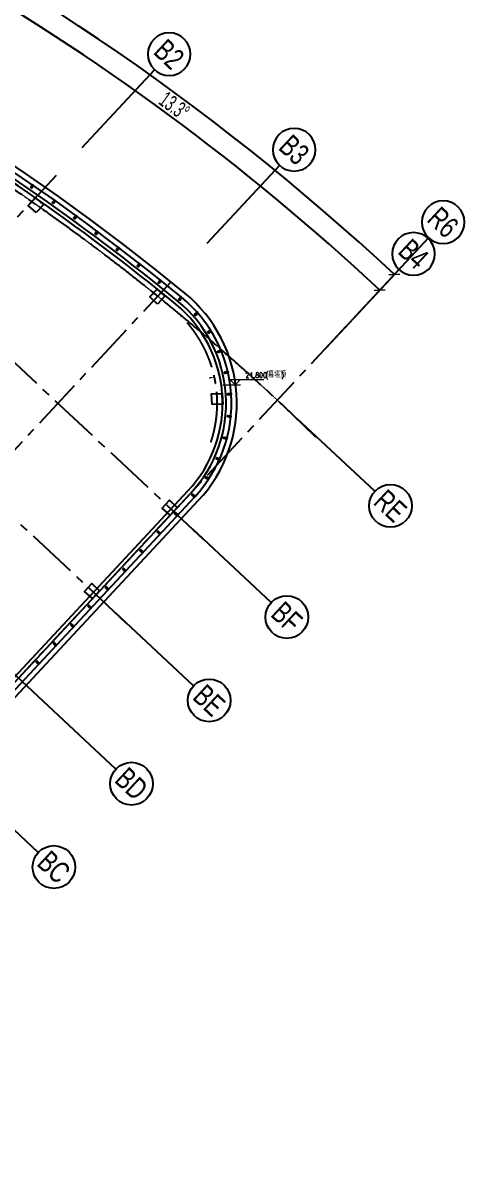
# Model space of a CAD drawing. Extents: x 138868 to 1251000, y -188972 to 132579.
# Drawn here: x 989172 to 1014500, y 31586 to 95427 of the extents above; entities that cross this region are included whole.
import ezdxf
from ezdxf.enums import TextEntityAlignment as Align

# ---------------------------------------------------------------- set-up
doc = ezdxf.new("R2010")
doc.units = 0
doc.linetypes.add('CENTER2', pattern=[28.575, 19.05, -3.175, 3.175, -3.175])
doc.linetypes.add('DASHDOT', pattern=[1, 0.5, -0.25, 0, -0.25])
doc.layers.get('0').update_dxf_attribs({"color": 8})
doc.layers.get('Defpoints').update_dxf_attribs({"color": 8})
for name, color, linetype in [('#幕墙线-平面', 8, 'Continuous'), ('#标注', 8, 'Continuous'), ('#轴线', 8, 'CENTER2'), ('A-FLOR-UNDR', 8, 'Continuous')]:
    doc.layers.add(name, color=color, linetype=linetype)
for name, color, linetype, lineweight in [('DIM_ELEV', 8, 'Continuous', 5), ('DOTE', 8, 'DASHDOT', 5), ('PUB_DIM', 8, 'Continuous', 5), ('PUB_TEXT', 8, 'Continuous', 5)]:
    doc.layers.add(name, color=color, linetype=linetype, lineweight=lineweight)
doc.styles.add('_TCH_DIM', font='SIMPLEX', dxfattribs={"bigfont": 'GBCBIG'})
doc.styles.add('JHZX', font='jrs.shx', dxfattribs={"width": 0.6, "bigfont": 'jhz.shx'})
doc.dimstyles.new('JZBZ-300', dxfattribs={"dimscale": 300, "dimtxt": 3, "dimasz": 1.5, "dimexe": 1, "dimexo": 1, "dimgap": 0.5, "dimtad": 1, "dimdec": 0, "dimdsep": 46, "dimtxsty": 'JHZX', "dimblk1": 'ARCHTICK', "dimblk2": 'ARCHTICK', "dimsah": 1, "dimcen": 0, "dimclrd": 1, "dimclre": 1, "dimclrt": 2, "dimadec": 1, "dimazin": 2, "dimtfac": 1, "dimtdec": 0, "dimtix": 1, "dimtmove": 0, "dimatfit": 3, "dimfxl": 1, "dimtolj": 1, "dimlwd": -1, "dimlwe": -1, "dimarcsym": 1})

# ---------------------------------------------------------------- blocks, each defined once
blk = doc.blocks.new('*U3167')
blk.add_line((20, 0), (0, 0))
blk.add_circle((24, 0), 4)
at = {"style": 'JHZX', "width": 0.75}
blk.add_attdef('AXES', text='', height=4, dxfattribs=at).set_placement((24, 0), align=Align.MIDDLE_CENTER)
blk = doc.blocks.new('*U3166')
blk.add_line((0, -20), (0, 0))
blk.add_circle((0, -24), 4)
at = {"style": 'JHZX', "width": 0.75}
blk.add_attdef('AXES', text='', height=4, dxfattribs=at).set_placement((0, -24), align=Align.MIDDLE_CENTER)
blk = doc.blocks.new('_ARCHTICK')
at = {"color": 0, "linetype": 'ByBlock', "const_width": 0.15}
blk.add_lwpolyline([(-0.5, -0.5), (0.5, 0.5)], dxfattribs=at)
blk = doc.blocks.new('*D3321')
at = {"layer": '#标注', "ltscale": 300, "transparency": 16777216}
for p, q in [((856191, 99692), (854994, 101944)), ((1008530, 79636), (1010269, 81501))]:
    blk.add_line(p, q, dxfattribs=at)
blk.add_arc((918302, -17122), 134550, 47, 118, dxfattribs=at)
at = {"layer": 'Defpoints', "color": 0, "ltscale": 300, "transparency": 16777216}
for p in [(962847, 109841), (856332, 99427), (1008326, 79417), (918302, -17122)]:
    blk.add_point(p, dxfattribs=at)
at = {"layer": '#标注', "ltscale": 300, "transparency": 16777216, "xscale": 450, "yscale": 450, "zscale": 450}
for p, rotation in [((855135, 101679), 207.9999999999995), ((1010065, 81282), 316.9999999936651)]:
    blk.add_blockref('_ARCHTICK', p, dxfattribs=dict(at, rotation=rotation))
at = {"layer": '#标注', "ltscale": 300, "transparency": 16777216, "insert": (935943, 116872), "char_height": 900, "attachment_point": 5, "rotation": 352.5, "style": 'JHZX'}
blk.add_mtext('\\A1;71°', dxfattribs=at)
blk = doc.blocks.new('*D3322')
at = {"layer": '#标注', "ltscale": 300, "transparency": 16777216}
for p, q in [((983851, 97798), (984520, 98971)), ((1008530, 79636), (1009451, 80624))]:
    blk.add_line(p, q, dxfattribs=at)
blk.add_arc((918302, -17122), 133350, 47, 60.3, dxfattribs=at)
at = {"layer": 'Defpoints', "color": 0, "ltscale": 300, "transparency": 16777216}
for p in [(983703, 97538), (1001436, 87143), (1008326, 79417), (918302, -17122)]:
    blk.add_point(p, dxfattribs=at)
at = {"layer": '#标注', "ltscale": 300, "transparency": 16777216, "xscale": 450, "yscale": 450, "zscale": 450}
for p, rotation in [((984371, 98710), 150.2999999171138), ((1009246, 80404), 316.9999999936651)]:
    blk.add_blockref('_ARCHTICK', p, dxfattribs=dict(at, rotation=rotation))
at = {"layer": '#标注', "ltscale": 300, "transparency": 16777216, "insert": (997696, 90763), "char_height": 900, "attachment_point": 5, "rotation": 323.65, "style": 'JHZX'}
blk.add_mtext('\\A1;13.3°', dxfattribs=at)
blk = doc.blocks.new('LZ')
at = {"layer": '#幕墙线-平面', "ltscale": 250}
for points in [[(-33, 0, -0.414214), (-40, 7), (-40, 172, -0.414214), (-33, 180), (32, 180, -0.414214), (40, 172), (40, 7, -0.414214), (32, 0)], [(-33, 6, -0.414214), (-34, 7), (-34, 172, -0.414214), (-33, 174), (32, 174, -0.414214), (34, 172), (34, 7, -0.414214), (32, 6)]]:
    blk.add_lwpolyline(points, format="xyb", close=True, dxfattribs=at)

msp = doc.modelspace()

# ---------------------------------------------------------------- linework, layer by layer
at = {"layer": '#幕墙线-平面', "ltscale": 500}
msp.add_lwpolyline([(998285.7, 80237, 0.2860735), (866144.4, 97576.7, 0.4324632), (862392.4, 86538.5), (877125.3, 58830, 0.3897333), (887336.5, 55231, -0.2739153), (966866.8, 44807.5, 0.3894), (977654.3, 45646.7), (999058.2, 68599.6, 0.4327153)], format="xyb", close=True, dxfattribs=at)
at = {"layer": '#幕墙线-平面'}
msp.add_lwpolyline([(998095.3, 80005.2, 0.2860735), (866268.6, 97303.6, 0.4324632), (862657.3, 86679.4), (877390.2, 58970.8, 0.3897333), (887218.5, 55506.8, -0.2739153), (967051.9, 45043.6, 0.3894), (977434.9, 45851.3), (998838.8, 68804.2, 0.4327153), (998095.3, 80005.2)], format="xyb", dxfattribs=at)
at = {"layer": '#轴线', "ltscale": 150}
for p, q in [((957381.6, 50739.3), (991074.2, 86870.2)), ((963817.5, 44737.7), (997510.1, 80868.6)), ((984712.9, 80048.5), (999851.9, 65931.2)), ((970326.6, 38667.9), (1008325.8, 79417.1)), ((980348.1, 75367.9), (995487.1, 61250.5)), ((975983.3, 70687.2), (991122.3, 56569.8))]:
    msp.add_line(p, q, dxfattribs=at)
for centre, radius, start, end in [((918302, -17121.6), 124900, 45.623668, 118.956278), ((993207.4, 74055.1), 6900, 341.516614, 45.034931)]:
    msp.add_arc(centre, radius, start, end, dxfattribs=at)
at = {"layer": 'A-FLOR-UNDR'}
for p, q in [((977069.2, 46191.8), (998473.1, 69144.7)), ((977215.5, 46055.4), (998619.4, 69008.3))]:
    msp.add_line(p, q, dxfattribs=at)
for points in [[(989925.7, 84758.8), (989486.9, 85168), (989896.1, 85606.8), (990334.9, 85197.6)], [(996756, 79620), (996317.2, 80029.2), (996726.4, 80468), (997165.2, 80058.8)], [(999813.8, 73985.6), (999792.9, 74585.2), (1000392.5, 74606.2), (1000413.5, 74006.5)], [(997453.2, 67757.7), (997014.4, 68166.9), (997423.6, 68605.8), (997862.4, 68196.6)], [(993088.5, 63077.1), (992649.6, 63486.3), (993058.8, 63925.1), (993497.7, 63515.9)]]:
    msp.add_lwpolyline(points, close=True, dxfattribs=at)
for centre, radius, start, end in [((918302, -17121.6), 125400, 50.595484, 60.231464), ((918302, -17121.6), 125200, 50.595484, 60.139828), ((993207.4, 74055.1), 7200, 317, 50.595484), ((993207.4, 74055.1), 7400, 317, 50.595484)]:
    msp.add_arc(centre, radius, start, end, dxfattribs=at)
at = {"layer": 'DIM_ELEV'}
for p, q in [((1001123, 75081.2), (1000823, 75381.2)), ((1000823, 75381.2), (1002723, 75381.2)), ((1001123, 75081.2), (1001423, 75381.2)), ((1000423, 75081.2), (1001423, 75081.2))]:
    msp.add_line(p, q, dxfattribs=at)
at = {"layer": 'DOTE'}
for start, end in [(46, 121), (50.595005, 60.877969)]:
    msp.add_arc((918302, -17121.6), 124900, start, end, dxfattribs=at)
at = {"layer": 'PUB_DIM'}
msp.add_lwpolyline([(999654.6, 75466.8, 99, 0, 0), (999947.7, 75530.9, 0, 0, 0)], format="xyseb", dxfattribs=at)

# ---------------------------------------------------------------- block references
at = {"layer": '#幕墙线-平面'}
for p, rotation in [((989752.3, 86297.2), 145.3599400359461), ((990973.1, 85443), 144.6807777028434), ((992183.7, 84574.4), 144.0016153697407), ((993384, 83691.5), 143.3224530366381), ((994573.7, 82794.5), 142.6432907035354), ((995752.6, 81883.4), 141.9641283704327), ((996929.3, 80951.5), 141.28496603733)]:
    msp.add_blockref('LZ', p, dxfattribs=dict(at, rotation=rotation))
at = {"layer": '#幕墙线-平面', "ltscale": 300}
for p, rotation in [((998095.3, 80005.2), 140.6008650714963), ((998997.8, 79131.1), 131.2363142207315), ((999746.1, 78121.9), 121.8767652202301), ((1000320.4, 77004.4), 112.5172162197287), ((1000705.2, 75808.3), 103.1576672192272), ((1000890.5, 74565.6), 93.79811821872569), ((1000871.1, 73309.3), 84.43856921822423), ((1000647.7, 72072.9), 75.0790202177228), ((1000226.3, 70889.3), 65.71947121722133), ((999617.9, 69790), 56.35992221671985)]:
    msp.add_blockref('LZ', p, dxfattribs=dict(at, rotation=rotation))
at = {"layer": '#幕墙线-平面', "ltscale": 300, "xscale": -1, "rotation": 46.99999999999935}
for p in [(998838.8, 68804.2), (997865.7, 67760.7), (996892.8, 66717.4), (995919.9, 65674.1), (994947, 64630.8), (993974.1, 63587.5), (993001.2, 62544.1), (992028.3, 61500.8), (991055.4, 60457.5), (990082.5, 59414.2)]:
    msp.add_blockref('LZ', p, dxfattribs=at)
at = {"layer": '#标注'}
ref = msp.add_blockref('*U3166', (992492.5, 88393.3), dxfattribs=dict(at, xscale=-300.0000000000002, yscale=300.0000000000002, zscale=300.0000000000001, rotation=136.9855903515799))
ref.add_attrib('AXES', 'B2', dxfattribs={"layer": '0', "height": 1200, "rotation": 316.98559, "style": 'JHZX', "width": 0.75}).set_placement((997404.2, 93657.8), align=Align.MIDDLE_CENTER)
ref = msp.add_blockref('*U3166', (999522.8, 83029.6), dxfattribs=dict(at, xscale=-300.0000000000002, yscale=300.0000000000002, zscale=300.0000000000001, rotation=136.9855903515799))
ref.add_attrib('AXES', 'B3', dxfattribs={"layer": '0', "height": 1200, "rotation": 316.98559, "style": 'JHZX', "width": 0.75}).set_placement((1004434.5, 88294.1), align=Align.MIDDLE_CENTER)
ref = msp.add_blockref('*U3166', (1007892.6, 78955.1), dxfattribs=dict(at, xscale=-300.0000000000002, yscale=300.0000000000002, zscale=300.0000000000001, rotation=136.9855903515799))
ref.add_attrib('AXES', 'R6', dxfattribs={"layer": '0', "height": 1200, "rotation": 316.98559, "style": 'JHZX', "width": 0.75}).set_placement((1012804.4, 84219.6), align=Align.MIDDLE_CENTER)
ref = msp.add_blockref('*U3166', (1006232.1, 77174.5), dxfattribs=dict(at, xscale=-300.0000000000002, yscale=300.0000000000002, zscale=300.0000000000001, rotation=136.9855903515799))
ref.add_attrib('AXES', 'B4', dxfattribs={"layer": '0', "height": 1200, "rotation": 316.98559, "style": 'JHZX', "width": 0.75}).set_placement((1011143.8, 82439), align=Align.MIDDLE_CENTER)
at = {"layer": '#标注', "xscale": 300, "yscale": 300, "rotation": 317.0000000589019}
for p, values in [((1004580.6, 73201.5), {'AXES': 'RE'}), ((998754.9, 66954.1), {'AXES': 'BF'}), ((994390.1, 62273.5), {'AXES': 'BE'}), ((990025.3, 57592.8), {'AXES': 'BD'}), ((985660.5, 52912.2), {'AXES': 'BC'})]:
    msp.add_blockref('*U3167', p, dxfattribs=at).add_auto_attribs(values)

# ---------------------------------------------------------------- texts
at = {"layer": 'PUB_TEXT', "style": '_TCH_DIM', "width": 0.705882}
for s, p in [('21.800', (1001693, 75486.2)), ('(', (1002823, 75486.2)), (')', (1003700.2, 75486.2))]:
    msp.add_text(s, height=297.5, dxfattribs=at).set_placement(p)
at = {"layer": 'PUB_TEXT', "style": '_TCH_DIM'}
msp.add_text('幕墙顶', height=337.59, dxfattribs=at).set_placement((1002963, 75486.2))

# ---------------------------------------------------------------- dimensions: what is measured, and where the dimension line sits
at = {"layer": '#标注', "ltscale": 300}
for base, p2, picture, middle in [((962846.6, 109840.9), (856331.7, 99427.5), '*D3321', (935942.6, 116872.2)), ((1001435.7, 87142.5), (983702.5, 97537.8), '*D3322', (997696.3, 90763.3))]:
    dim = msp.add_angular_dim_3p(base=base, center=(918302, -17121.6), p1=(1008325.8, 79417.1), p2=p2, dimstyle='JZBZ-300', override={"dimclrd": 256, "dimclre": 256, "dimclrt": 256}, dxfattribs=at)
    dim.commit()
    dim.dimension.update_dxf_attribs({"geometry": picture, "text_midpoint": middle})

doc.saveas('drawing.dxf')
